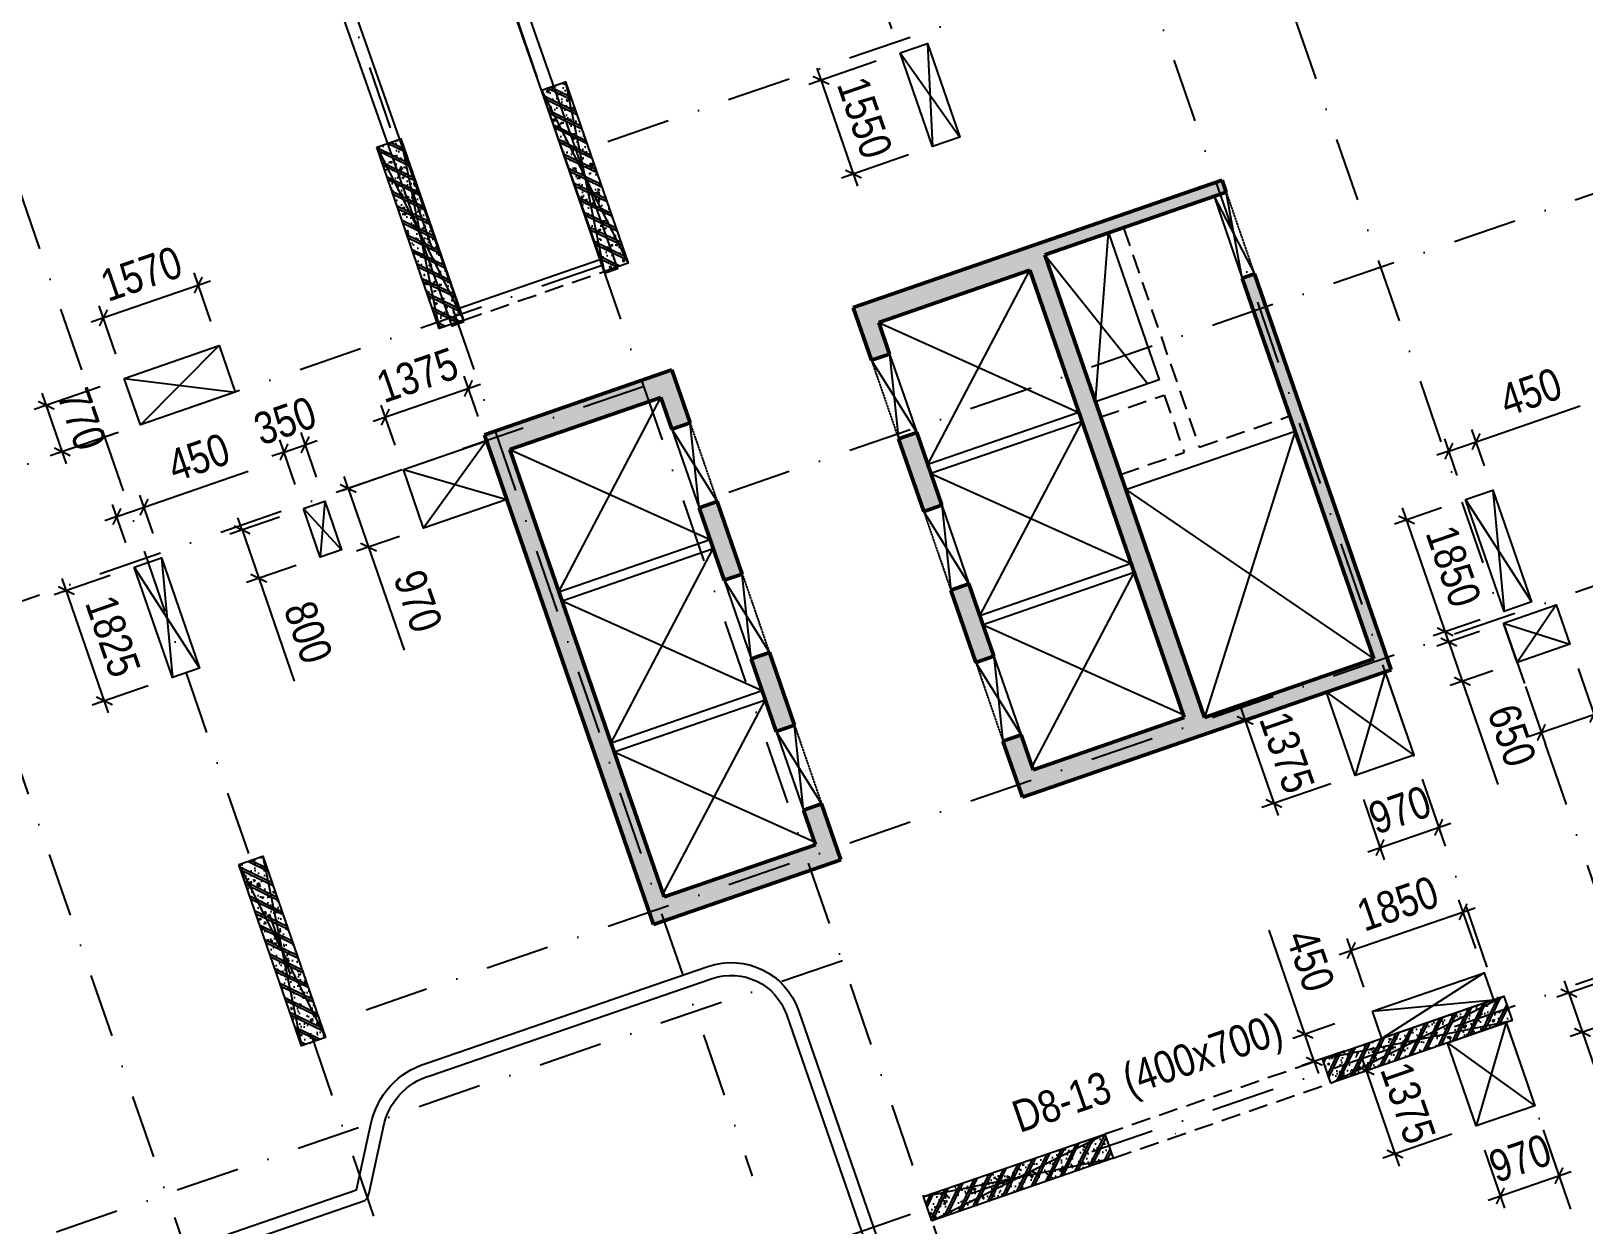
# Model space of a CAD drawing. Header units: millimetres. Extents: x -159515 to 1327256, y -225156 to 138737.
# Drawn here: x 66138 to 90417, y -8927 to 9739 of the extents above; entities that cross this region are included whole.
import ezdxf
from ezdxf.enums import TextEntityAlignment as Align

# ---------------------------------------------------------------- set-up
doc = ezdxf.new("R2010")
doc.units = ezdxf.units.MM
doc.header["$MEASUREMENT"] = 0
doc.linetypes.add('DASHDOT', pattern=[1, 0.5, -0.25, 0, -0.25])
doc.linetypes.add('DASHED', pattern=[4.5, 3, -1.5])
for name, color, linetype in [('ccu11-Khuat', 9, 'DASHED'), ('ccu11-Manh', 8, 'Continuous'), ('ccu11-Thay', 7, 'Continuous'), ('ccu12-Manh', 8, 'Continuous'), ('ccu12-Text', 31, 'Continuous'), ('KC2-DIM', 251, 'Continuous'), ('KT-Luoi truc South Tower', 8, 'DASHDOT'), ('Xref_ST_MBDV Cot vach 30.7.2022|Xref_ST_MBDV Cot vach 30.7.2022|Xref_ST_MBDV Cot vach 30.7.2022|Xref_ST_MBDV Cot vach 30.7.2022|KC-Betong', 6, 'Continuous')]:
    doc.layers.add(name, color=color, linetype=linetype)
for name, color, linetype, lineweight in [('ccu12-Tencaukien', 9, 'Continuous', 15), ('KT-Kich thuoc', 159, 'Continuous', 18), ('xref.asix of  podium$0$xref.asix of  podium$0$ST_MBDV Cot vach 220805$0$KT-Net cot vach', 6, 'Continuous', 50)]:
    doc.layers.add(name, color=color, linetype=linetype, lineweight=lineweight)
doc.styles.add('Arial Narrow', font='ARIALN.TTF')
doc.dimstyles.new('ccu12-200', dxfattribs={"dimscale": 200, "dimtxt": 2.5, "dimasz": 1, "dimexe": 1, "dimexo": 2, "dimgap": 1, "dimtad": 1, "dimdec": 0, "dimrnd": 5, "dimdsep": 46, "dimtxsty": 'Arial Narrow', "dimblk": 'ARCHTICK', "dimcen": -1, "dimdle": 1, "dimclrd": 256, "dimclre": 256, "dimclrt": 3, "dimadec": 0, "dimazin": 2, "dimtfac": 0.1, "dimtdec": 0, "dimtmove": 0, "dimatfit": 1, "dimldrblk": 'ARCHTICK', "dimfxl": 1, "dimtvp": 0.833333, "dimtolj": 1, "dimtzin": 12, "dimarcsym": 0})
pattern_1 = [(50, (-550, 3050), (286.904, -25.101), [30, -330]), (355, (-550, 3050), (-55.5, 300.877), [24, -264]), (100.451, (-526.1, 3047.9), (231.404, 275.776), [25.496, -280.457]), (46.184, (-550, 3130), (426.896, -66.208), [45, -495]), (96.636, (-514.43, 3124.5), (373.865, 389.647), [38.244, -420.685]), (351.184, (-550, 3130), (373.865, 389.65), [36, -396]), (21, (-510, 3110), (238.763, -161.048), [30, -330]), (326, (-510, 3110), (97.326, 290.06), [24, -264]), (71.451, (-490.1, 3096.58), (336.09, 129.012), [25.496, -280.457]), (37.5, (-550, 3050), (4.864, 133.1575), [0, -260.8, 0, -268, 0, -265]), (7.5, (-550, 3050), (105.228, 157.7647), [0, -152.8, 0, -254.8, 0, -101]), (327.5, (-639.2, 3050), (213.529, -9.022), [0, -100, 0, -312, 0, -414]), (317.5, (-679.2, 3050), (233.274, 40.042), [0, -130, 0, -207.2, 0, -294]), (45, (-550, 3050), (-120.208, 120.208), []), (45, (-550, 3099), (-120.208, 120.208), [])]

# ---------------------------------------------------------------- blocks, each defined once
blk = doc.blocks.new('Asix South Tower')
at = {"layer": 'KT-Luoi truc South Tower', "ltscale": 2000}
for p, q in [((-61527.4, 64693.7), (-45306.5, 17710.6)), ((-63417.9, 64041.1), (-47197, 17057.9)), ((-72397.8, 60940.8), (-54232.5, 8325.6)), ((-74690, 60149.4), (-64788, 31468.5)), ((-80172.4, 58256.6), (-62007.1, 5641.4)), ((-82960.9, 57293.9), (-64795.6, 4678.7)), ((-43415.2, 55801.6), (-67725.7, 47408.4)), ((-41522.4, 50319.2), (-65827.2, 41928)), ((-67132.6, 45709), (-110541.5, 30722.1)), ((-39629.6, 44836.7), (-71714.8, 33759.3)), ((-66479.9, 43818.5), (-109888.9, 28831.6)), ((-37736.8, 39354.3), (-105450.5, 15976.2)), ((-63379.6, 34838.6), (-106788.6, 19851.7))]:
    blk.add_line(p, q, dxfattribs=at)
blk = doc.blocks.new('_ArchTick')
at = {"color": 0, "const_width": 0.15}
blk.add_lwpolyline([(-0.5, -0.5), (0.5, 0.5)], dxfattribs=at)
blk = doc.blocks.new('*D72')
at = {"layer": 'Defpoints', "color": 0, "transparency": 16777216}
for p in [(68753, 5768), (69080, 4821), (67596, 4309)]:
    blk.add_point(p, dxfattribs=at)
at = {"layer": 'KC2-DIM', "lineweight": -2, "transparency": 16777216}
for p, q in [((67080, 5190), (68942, 5833)), ((68949, 5199), (68688, 5957)), ((67465, 4687), (67204, 5444))]:
    blk.add_line(p, q, dxfattribs=at)
at = {"layer": 'KC2-DIM', "lineweight": -2, "transparency": 16777216, "xscale": 200, "yscale": 200, "zscale": 200}
for p, rotation in [((68753, 5768), 19.04713882331331), ((67269, 5255), 199.0471388233133)]:
    blk.add_blockref('_ArchTick', p, dxfattribs=dict(at, rotation=rotation))
at = {"layer": 'KC2-DIM', "color": 3, "transparency": 16777216, "insert": (67863, 5942), "char_height": 500, "attachment_point": 5, "rotation": 19.0471, "style": 'Arial Narrow'}
blk.add_mtext('\\A1;1570', dxfattribs=at)
blk = doc.blocks.new('*D73')
at = {"layer": 'Defpoints', "color": 0, "transparency": 16777216}
for p in [(67596, 4309), (66376, 3888), (67847, 3581)]:
    blk.add_point(p, dxfattribs=at)
at = {"layer": 'KC2-DIM', "lineweight": -2, "transparency": 16777216}
for p, q in [((67218, 4178), (66187, 3822)), ((66692, 2971), (66311, 4077)), ((67469, 3450), (66438, 3095))]:
    blk.add_line(p, q, dxfattribs=at)
at = {"layer": 'KC2-DIM', "lineweight": -2, "transparency": 16777216, "xscale": 200, "yscale": 200, "zscale": 200}
for p, rotation in [((66376, 3888), 109.0471379201577), ((66627, 3160), 289.0471379201578)]:
    blk.add_blockref('_ArchTick', p, dxfattribs=dict(at, rotation=rotation))
at = {"layer": 'KC2-DIM', "color": 3, "transparency": 16777216, "insert": (66932, 3672), "char_height": 500, "attachment_point": 5, "rotation": 289.0471, "style": 'Arial Narrow'}
blk.add_mtext('\\A1;770', dxfattribs=at)
blk = doc.blocks.new('*D74')
at = {"layer": 'Defpoints', "color": 0, "transparency": 16777216}
for p in [(67752, 1358), (66690, 991), (68348, -367)]:
    blk.add_point(p, dxfattribs=at)
at = {"layer": 'KC2-DIM', "lineweight": -2, "transparency": 16777216}
for p, q in [((67374, 1228), (66501, 926)), ((67351, -923), (66625, 1180)), ((67970, -497), (67096, -799))]:
    blk.add_line(p, q, dxfattribs=at)
at = {"layer": 'KC2-DIM', "lineweight": -2, "transparency": 16777216, "xscale": 200, "yscale": 200, "zscale": 200}
for p, rotation in [((66690, 991), 109.0471379537081), ((67285, -734), 289.0471379537081)]:
    blk.add_blockref('_ArchTick', p, dxfattribs=dict(at, rotation=rotation))
at = {"layer": 'KC2-DIM', "color": 3, "transparency": 16777216, "insert": (67418, 277), "char_height": 500, "attachment_point": 5, "rotation": 289.0471, "style": 'Arial Narrow'}
blk.add_mtext('\\A1;1825', dxfattribs=at)
blk = doc.blocks.new('*D75')
at = {"layer": 'Defpoints', "color": 0, "transparency": 16777216}
for p in [(67905, 2295), (68178, 1505), (67752, 1358)]:
    blk.add_point(p, dxfattribs=at)
at = {"layer": 'KC2-DIM', "lineweight": -2, "transparency": 16777216}
for p, q in [((67905, 2295), (69532, 2857)), ((68047, 1883), (67840, 2484)), ((67622, 1736), (67414, 2337)), ((67480, 2148), (67905, 2295)), ((67480, 2148), (67290, 2083))]:
    blk.add_line(p, q, dxfattribs=at)
at = {"layer": 'KC2-DIM', "lineweight": -2, "transparency": 16777216, "xscale": 200, "yscale": 200, "zscale": 200}
for p, rotation in [((67905, 2295), 199.0471379536534), ((67480, 2148), 19.04713795365346)]:
    blk.add_blockref('_ArchTick', p, dxfattribs=dict(at, rotation=rotation))
at = {"layer": 'KC2-DIM', "color": 3, "transparency": 16777216, "insert": (68759, 3072), "char_height": 500, "attachment_point": 5, "rotation": 19.0471, "style": 'Arial Narrow'}
blk.add_mtext('\\A1;450', dxfattribs=at)
blk = doc.blocks.new('*D76')
at = {"layer": 'Defpoints', "color": 0, "transparency": 16777216}
for p in [(70399, 2272), (70660, 1516), (69698, 1184)]:
    blk.add_point(p, dxfattribs=at)
at = {"layer": 'KC2-DIM', "lineweight": -2, "transparency": 16777216}
for p, q in [((70021, 2141), (69248, 1875)), ((69437, 1940), (69372, 2129)), ((69437, 1940), (69698, 1184)), ((70282, 1385), (69509, 1118)), ((69698, 1184), (70254, -428))]:
    blk.add_line(p, q, dxfattribs=at)
at = {"layer": 'KC2-DIM', "lineweight": -2, "transparency": 16777216, "xscale": 200, "yscale": 200, "zscale": 200}
for p, rotation in [((69437, 1940), 289.0471379535946), ((69698, 1184), 109.0471379535946)]:
    blk.add_blockref('_ArchTick', p, dxfattribs=dict(at, rotation=rotation))
at = {"layer": 'KC2-DIM', "color": 3, "transparency": 16777216, "insert": (70472, 338), "char_height": 500, "attachment_point": 5, "rotation": 289.0471, "style": 'Arial Narrow'}
blk.add_mtext('\\A1;800', dxfattribs=at)
blk = doc.blocks.new('*D77')
at = {"layer": 'Defpoints', "color": 0, "transparency": 16777216}
for p in [(70424, 3271), (70399, 2272), (70730, 2386)]:
    blk.add_point(p, dxfattribs=at)
at = {"layer": 'KC2-DIM', "lineweight": -2, "transparency": 16777216}
for p, q in [((70599, 2764), (70359, 3460)), ((70094, 3157), (69905, 3091)), ((70268, 2650), (70028, 3346)), ((70094, 3157), (70424, 3271)), ((70424, 3271), (70613, 3336))]:
    blk.add_line(p, q, dxfattribs=at)
at = {"layer": 'KC2-DIM', "lineweight": -2, "transparency": 16777216, "xscale": 200, "yscale": 200, "zscale": 200}
for p, rotation in [((70424, 3271), 199.0471379536453), ((70094, 3157), 19.04713795364531)]:
    blk.add_blockref('_ArchTick', p, dxfattribs=dict(at, rotation=rotation))
at = {"layer": 'KC2-DIM', "color": 3, "transparency": 16777216, "insert": (70110, 3644), "char_height": 500, "attachment_point": 5, "rotation": 19.0471, "style": 'Arial Narrow'}
blk.add_mtext('\\A1;350', dxfattribs=at)
blk = doc.blocks.new('*D78')
at = {"layer": 'Defpoints', "color": 0, "transparency": 16777216}
for p in [(72976, 4152), (73259, 3333), (71959, 2885)]:
    blk.add_point(p, dxfattribs=at)
at = {"layer": 'KC2-DIM', "lineweight": -2, "transparency": 16777216}
for p, q in [((71488, 3638), (73165, 4217)), ((73128, 3711), (72911, 4341)), ((71829, 3263), (71612, 3892))]:
    blk.add_line(p, q, dxfattribs=at)
at = {"layer": 'KC2-DIM', "lineweight": -2, "transparency": 16777216, "xscale": 200, "yscale": 200, "zscale": 200}
for p, rotation in [((72976, 4152), 19.04711306882188), ((71677, 3703), 199.0471130688219)]:
    blk.add_blockref('_ArchTick', p, dxfattribs=dict(at, rotation=rotation))
at = {"layer": 'KC2-DIM', "color": 3, "transparency": 16777216, "insert": (72178, 4358), "char_height": 500, "attachment_point": 5, "rotation": 19.0471, "style": 'Arial Narrow'}
blk.add_mtext('\\A1;1375', dxfattribs=at)
blk = doc.blocks.new('*D79')
at = {"layer": 'Defpoints', "color": 0, "transparency": 16777216}
for p in [(71959, 2885), (72276, 1968), (71414, 1670)]:
    blk.add_point(p, dxfattribs=at)
at = {"layer": 'KC2-DIM', "lineweight": -2, "transparency": 16777216}
for p, q in [((71581, 2754), (70908, 2522)), ((71097, 2587), (71032, 2776)), ((71097, 2587), (71414, 1670)), ((71898, 1837), (71225, 1605)), ((71414, 1670), (71970, 59))]:
    blk.add_line(p, q, dxfattribs=at)
at = {"layer": 'KC2-DIM', "lineweight": -2, "transparency": 16777216, "xscale": 200, "yscale": 200, "zscale": 200}
for p, rotation in [((71097, 2587), 289.0471379536544), ((71414, 1670), 109.0471379536544)]:
    blk.add_blockref('_ArchTick', p, dxfattribs=dict(at, rotation=rotation))
at = {"layer": 'KC2-DIM', "color": 3, "transparency": 16777216, "insert": (72188, 824), "char_height": 500, "attachment_point": 5, "rotation": 289.0471, "style": 'Arial Narrow'}
blk.add_mtext('\\A1;970', dxfattribs=at)
blk = doc.blocks.new('*D80')
at = {"layer": 'Defpoints', "color": 0, "transparency": 16777216}
for p in [(79918, 10221), (80152, 9543), (79727, 9396)]:
    blk.add_point(p, dxfattribs=at)
at = {"layer": 'KC2-DIM', "lineweight": -2, "transparency": 16777216}
for p, q in [((79918, 10221), (81545, 10783)), ((79596, 9774), (79428, 10264)), ((79493, 10075), (79918, 10221)), ((80022, 9921), (79853, 10410)), ((79493, 10075), (79304, 10009))]:
    blk.add_line(p, q, dxfattribs=at)
at = {"layer": 'KC2-DIM', "lineweight": -2, "transparency": 16777216, "xscale": 200, "yscale": 200, "zscale": 200}
for p, rotation in [((79493, 10075), 19.04713795400918), ((79918, 10221), 199.0471379540092)]:
    blk.add_blockref('_ArchTick', p, dxfattribs=dict(at, rotation=rotation))
at = {"layer": 'KC2-DIM', "color": 3, "transparency": 16777216, "insert": (80772, 10998), "char_height": 500, "attachment_point": 5, "rotation": 19.0471, "style": 'Arial Narrow'}
blk.add_mtext('\\A1;450', dxfattribs=at)
blk = doc.blocks.new('*D81')
at = {"layer": 'Defpoints', "color": 0, "transparency": 16777216}
for p in [(79727, 9396), (80233, 7931), (78996, 7504)]:
    blk.add_point(p, dxfattribs=at)
at = {"layer": 'KC2-DIM', "lineweight": -2, "transparency": 16777216}
for p, q in [((79349, 9266), (78301, 8904)), ((78425, 9158), (79061, 7315)), ((79855, 7801), (78807, 7439))]:
    blk.add_line(p, q, dxfattribs=at)
at = {"layer": 'KC2-DIM', "lineweight": -2, "transparency": 16777216, "xscale": 200, "yscale": 200, "zscale": 200}
for p, rotation in [((78490, 8969), 109.0471379540089), ((78996, 7504), 289.0471379540089)]:
    blk.add_blockref('_ArchTick', p, dxfattribs=dict(at, rotation=rotation))
at = {"layer": 'KC2-DIM', "color": 3, "transparency": 16777216, "insert": (79173, 8385), "char_height": 500, "attachment_point": 5, "rotation": 289.0471, "style": 'Arial Narrow'}
blk.add_mtext('\\A1;1550', dxfattribs=at)
blk = doc.blocks.new('*D82')
at = {"layer": 'Defpoints', "color": 0, "transparency": 16777216}
for p in [(88567, 2414), (87645, 2096), (89171, 665)]:
    blk.add_point(p, dxfattribs=at)
at = {"layer": 'KC2-DIM', "lineweight": -2, "transparency": 16777216}
for p, q in [((88189, 2284), (87456, 2030)), ((88314, 158), (87580, 2285)), ((88793, 535), (88060, 282))]:
    blk.add_line(p, q, dxfattribs=at)
at = {"layer": 'KC2-DIM', "lineweight": -2, "transparency": 16777216, "xscale": 200, "yscale": 200, "zscale": 200}
for p, rotation in [((87645, 2096), 109.0471379299585), ((88249, 347), 289.0471379299585)]:
    blk.add_blockref('_ArchTick', p, dxfattribs=dict(at, rotation=rotation))
at = {"layer": 'KC2-DIM', "color": 3, "transparency": 16777216, "insert": (88377, 1370), "char_height": 500, "attachment_point": 5, "rotation": 289.0471, "style": 'Arial Narrow'}
blk.add_mtext('\\A1;1850', dxfattribs=at)
blk = doc.blocks.new('*D83')
at = {"layer": 'Defpoints', "color": 0, "transparency": 16777216}
for p in [(89160, 482), (89373, -133), (88516, -428)]:
    blk.add_point(p, dxfattribs=at)
at = {"layer": 'KC2-DIM', "lineweight": -2, "transparency": 16777216}
for p, q in [((88782, 351), (88115, 121)), ((88304, 186), (88239, 375)), ((88304, 186), (88516, -428)), ((88994, -263), (88327, -493)), ((88516, -428), (89073, -2042))]:
    blk.add_line(p, q, dxfattribs=at)
at = {"layer": 'KC2-DIM', "lineweight": -2, "transparency": 16777216, "xscale": 200, "yscale": 200, "zscale": 200}
for p, rotation in [((88304, 186), 289.0471379537656), ((88516, -428), 109.0471379537655)]:
    blk.add_blockref('_ArchTick', p, dxfattribs=dict(at, rotation=rotation))
at = {"layer": 'KC2-DIM', "color": 3, "transparency": 16777216, "insert": (89291, -1275), "char_height": 500, "attachment_point": 5, "rotation": 289.0471, "style": 'Arial Narrow'}
blk.add_mtext('\\A1;650', dxfattribs=at)
blk = doc.blocks.new('*D84')
at = {"layer": 'Defpoints', "color": 0, "transparency": 16777216}
for p in [(88731, 3319), (88993, 2561), (88567, 2414)]:
    blk.add_point(p, dxfattribs=at)
at = {"layer": 'KC2-DIM', "lineweight": -2, "transparency": 16777216}
for p, q in [((88731, 3319), (90358, 3880)), ((88862, 2939), (88666, 3508)), ((88306, 3172), (88117, 3107)), ((88437, 2792), (88240, 3361)), ((88306, 3172), (88731, 3319))]:
    blk.add_line(p, q, dxfattribs=at)
at = {"layer": 'KC2-DIM', "lineweight": -2, "transparency": 16777216, "xscale": 200, "yscale": 200, "zscale": 200}
for p, rotation in [((88731, 3319), 199.0471379299622), ((88306, 3172), 19.04713792996225)]:
    blk.add_blockref('_ArchTick', p, dxfattribs=dict(at, rotation=rotation))
at = {"layer": 'KC2-DIM', "color": 3, "transparency": 16777216, "insert": (89585, 4095), "char_height": 500, "attachment_point": 5, "rotation": 19.0471, "style": 'Arial Narrow'}
blk.add_mtext('\\A1;450', dxfattribs=at)
blk = doc.blocks.new('*D85')
at = {"layer": 'Defpoints', "color": 0, "transparency": 16777216}
for p in [(90195, 151), (89373, -133), (90573, -944)]:
    blk.add_point(p, dxfattribs=at)
at = {"layer": 'KC2-DIM', "lineweight": -2, "transparency": 16777216}
for p, q in [((90325, -227), (90638, -1133)), ((90573, -944), (92184, -388)), ((89503, -511), (89816, -1417)), ((89751, -1228), (90573, -944)), ((89751, -1228), (89562, -1293))]:
    blk.add_line(p, q, dxfattribs=at)
at = {"layer": 'KC2-DIM', "lineweight": -2, "transparency": 16777216, "xscale": 200, "yscale": 200, "zscale": 200}
for p, rotation in [((90573, -944), 199.04713748354), ((89751, -1228), 19.04713748353999)]:
    blk.add_blockref('_ArchTick', p, dxfattribs=dict(at, rotation=rotation))
at = {"layer": 'KC2-DIM', "color": 3, "transparency": 16777216, "insert": (91419, -170), "char_height": 500, "attachment_point": 5, "rotation": 19.0471, "style": 'Arial Narrow'}
blk.add_mtext('\\A1;870', dxfattribs=at)
blk = doc.blocks.new('*D86')
at = {"layer": 'Defpoints', "color": 0, "transparency": 16777216}
for p in [(87757, -1582), (86840, -1899), (88147, -2711)]:
    blk.add_point(p, dxfattribs=at)
at = {"layer": 'KC2-DIM', "lineweight": -2, "transparency": 16777216}
for p, q in [((87888, -1960), (88212, -2900)), ((86971, -2277), (87295, -3217)), ((87041, -3093), (88336, -2646))]:
    blk.add_line(p, q, dxfattribs=at)
at = {"layer": 'KC2-DIM', "lineweight": -2, "transparency": 16777216, "xscale": 200, "yscale": 200, "zscale": 200}
for p, rotation in [((88147, -2711), 19.0471397056502), ((87230, -3028), 199.0471397056502)]:
    blk.add_blockref('_ArchTick', p, dxfattribs=dict(at, rotation=rotation))
at = {"layer": 'KC2-DIM', "color": 3, "transparency": 16777216, "insert": (87540, -2439), "char_height": 500, "attachment_point": 5, "rotation": 19.0471, "style": 'Arial Narrow'}
blk.add_mtext('\\A1;970', dxfattribs=at)
blk = doc.blocks.new('*D87')
at = {"layer": 'Defpoints', "color": 0, "transparency": 16777216}
for p in [(86391, -599), (86840, -1899), (85569, -2337)]:
    blk.add_point(p, dxfattribs=at)
at = {"layer": 'KC2-DIM', "lineweight": -2, "transparency": 16777216}
for p, q in [((86013, -729), (84932, -1103)), ((85055, -849), (85635, -2526)), ((86462, -2029), (85380, -2403))]:
    blk.add_line(p, q, dxfattribs=at)
at = {"layer": 'KC2-DIM', "lineweight": -2, "transparency": 16777216, "xscale": 200, "yscale": 200, "zscale": 200}
for p, rotation in [((85121, -1038), 109.0471397056493), ((85569, -2337), 289.0471397056494)]:
    blk.add_blockref('_ArchTick', p, dxfattribs=dict(at, rotation=rotation))
at = {"layer": 'KC2-DIM', "color": 3, "transparency": 16777216, "insert": (85775, -1539), "char_height": 500, "attachment_point": 5, "rotation": 289.0471, "style": 'Arial Narrow'}
blk.add_mtext('\\A1;1375', dxfattribs=at)
blk = doc.blocks.new('*D88')
at = {"layer": 'Defpoints', "color": 0, "transparency": 16777216}
for p in [(88529, -4032), (88858, -4984), (87109, -5588)]:
    blk.add_point(p, dxfattribs=at)
at = {"layer": 'KC2-DIM', "lineweight": -2, "transparency": 16777216}
for p, q in [((88727, -4606), (88464, -3843)), ((86591, -4701), (88718, -3967)), ((86978, -5210), (86715, -4447))]:
    blk.add_line(p, q, dxfattribs=at)
at = {"layer": 'KC2-DIM', "lineweight": -2, "transparency": 16777216, "xscale": 200, "yscale": 200, "zscale": 200}
for p, rotation in [((88529, -4032), 19.04713971614257), ((86780, -4636), 199.0471397161426)]:
    blk.add_blockref('_ArchTick', p, dxfattribs=dict(at, rotation=rotation))
at = {"layer": 'KC2-DIM', "color": 3, "transparency": 16777216, "insert": (87506, -3904), "char_height": 500, "attachment_point": 5, "rotation": 19.0471, "style": 'Arial Narrow'}
blk.add_mtext('\\A1;1850', dxfattribs=at)
blk = doc.blocks.new('*D89')
at = {"layer": 'Defpoints', "color": 0, "transparency": 16777216}
for p in [(86903, -5653), (86056, -5945), (87050, -6078)]:
    blk.add_point(p, dxfattribs=at)
at = {"layer": 'KC2-DIM', "lineweight": -2, "transparency": 16777216}
for p, q in [((86056, -5945), (85495, -4318)), ((86525, -5783), (85867, -6010)), ((86202, -6370), (86056, -5945)), ((86672, -6209), (86013, -6436)), ((86202, -6370), (86268, -6560))]:
    blk.add_line(p, q, dxfattribs=at)
at = {"layer": 'KC2-DIM', "lineweight": -2, "transparency": 16777216, "xscale": 200, "yscale": 200, "zscale": 200}
for p, rotation in [((86056, -5945), 289.0228909016397), ((86202, -6370), 109.0228909016397)]:
    blk.add_blockref('_ArchTick', p, dxfattribs=dict(at, rotation=rotation))
at = {"layer": 'KC2-DIM', "color": 3, "transparency": 16777216, "insert": (86140, -4794), "char_height": 500, "attachment_point": 5, "rotation": 289.0229, "style": 'Arial Narrow'}
blk.add_mtext('\\A1;450', dxfattribs=at)
blk = doc.blocks.new('*D98')
at = {"layer": 'Defpoints', "color": 0, "transparency": 16777216}
for p in [(88283, -6079), (88732, -7378), (87462, -7817)]:
    blk.add_point(p, dxfattribs=at)
at = {"layer": 'KC2-DIM', "lineweight": -2, "transparency": 16777216}
for p, q in [((87905, -6209), (86824, -6583)), ((86948, -6328), (87527, -8006)), ((88354, -7509), (87273, -7882))]:
    blk.add_line(p, q, dxfattribs=at)
at = {"layer": 'KC2-DIM', "lineweight": -2, "transparency": 16777216, "xscale": 200, "yscale": 200, "zscale": 200}
for p, rotation in [((87013, -6517), 109.0471386453418), ((87462, -7817), 289.0471386453418)]:
    blk.add_blockref('_ArchTick', p, dxfattribs=dict(at, rotation=rotation))
at = {"layer": 'KC2-DIM', "color": 3, "transparency": 16777216, "insert": (87668, -7019), "char_height": 500, "attachment_point": 5, "rotation": 289.0471, "style": 'Arial Narrow'}
blk.add_mtext('\\A1;1375', dxfattribs=at)
blk = doc.blocks.new('*D99')
at = {"layer": 'Defpoints', "color": 0, "transparency": 16777216}
for p in [(89649, -7062), (88732, -7378), (90027, -8157)]:
    blk.add_point(p, dxfattribs=at)
at = {"layer": 'KC2-DIM', "lineweight": -2, "transparency": 16777216}
for p, q in [((89780, -7440), (90092, -8346)), ((88863, -7757), (89175, -8663)), ((88921, -8539), (90216, -8092))]:
    blk.add_line(p, q, dxfattribs=at)
at = {"layer": 'KC2-DIM', "lineweight": -2, "transparency": 16777216, "xscale": 200, "yscale": 200, "zscale": 200}
for p, rotation in [((90027, -8157), 19.04713795377014), ((89110, -8474), 199.0471379537701)]:
    blk.add_blockref('_ArchTick', p, dxfattribs=dict(at, rotation=rotation))
at = {"layer": 'KC2-DIM', "color": 3, "transparency": 16777216, "insert": (89420, -7885), "char_height": 500, "attachment_point": 5, "rotation": 19.0471, "style": 'Arial Narrow'}
blk.add_mtext('\\A1;970', dxfattribs=at)
blk = doc.blocks.new('*D312')
at = {"layer": 'Defpoints', "color": 0, "transparency": 16777216}
for p in [(91053, -5001), (91265, -5615), (90393, -5916)]:
    blk.add_point(p, dxfattribs=at)
at = {"layer": 'KC2-DIM', "lineweight": -2, "transparency": 16777216}
for p, q in [((90675, -5131), (89992, -5367)), ((90181, -5302), (90115, -5113)), ((90181, -5302), (90393, -5916)), ((90887, -5746), (90204, -5982)), ((90393, -5916), (90950, -7530))]:
    blk.add_line(p, q, dxfattribs=at)
at = {"layer": 'KC2-DIM', "lineweight": -2, "transparency": 16777216, "xscale": 200, "yscale": 200, "zscale": 200}
for p, rotation in [((90181, -5302), 289.0471379537671), ((90393, -5916), 109.0471379537671)]:
    blk.add_blockref('_ArchTick', p, dxfattribs=dict(at, rotation=rotation))
at = {"layer": 'KC2-DIM', "color": 3, "transparency": 16777216, "insert": (91167, -6763), "char_height": 500, "attachment_point": 5, "rotation": 289.0471, "style": 'Arial Narrow'}
blk.add_mtext('\\A1;650', dxfattribs=at)
blk = doc.blocks.new('*U951')
h = blk.add_hatch()
h.set_pattern_fill('VATLIEU04', color=250, scale=40, style=0, pattern_type=2)
h.set_pattern_definition(pattern_1)
h.paths.add_polyline_path([(-475, -475), (-75, -475), (-75, 2525), (-475, 2525)])
at = {"color": 6, "ltscale": 0.25}
blk.add_lwpolyline([(-475, -475), (-75, -475), (-75, 2525), (-475, 2525)], close=True, dxfattribs=at)
at = {"layer": 'Defpoints', "linetype": 'ByBlock', "ltscale": 30}
for p, q in [((-75, -475), (-475, 2525)), ((-475, -475), (-75, 2525))]:
    blk.add_line(p, q, dxfattribs=at)
blk = doc.blocks.new('*U952')
h = blk.add_hatch()
h.set_pattern_fill('VATLIEU04', color=250, scale=40, style=0, pattern_type=2)
h.set_pattern_definition(pattern_1)
h.paths.add_polyline_path([(-475, -475), (-75, -475), (-75, 2525), (-475, 2525)])
at = {"color": 6, "ltscale": 0.25}
blk.add_lwpolyline([(-475, -475), (-75, -475), (-75, 2525), (-475, 2525)], close=True, dxfattribs=at)
at = {"layer": 'Defpoints', "linetype": 'ByBlock', "ltscale": 30}
for p, q in [((-75, -475), (-475, 2525)), ((-475, -475), (-75, 2525))]:
    blk.add_line(p, q, dxfattribs=at)
blk = doc.blocks.new('MBC-T8')
at = {"layer": 'Xref_ST_MBDV Cot vach 30.7.2022|Xref_ST_MBDV Cot vach 30.7.2022|Xref_ST_MBDV Cot vach 30.7.2022|Xref_ST_MBDV Cot vach 30.7.2022|KC-Betong', "linetype": 'ByBlock'}
for name, p, xscale, rotation in [('*U952', (-42507, 30684, 0), -1, 199.0471379540016), ('*U952', (-45083, 29795, 0), -1, 199.0471379540016), ('*U952', (-47240, 18577, 0), -1, 199.0471379540016), ('*U951', (-30476, 16060, 0), -0.9999999999999998, 289.0471379532163), ('*U951', (-36715, 13906, 0), -0.9999999999999998, 289.0471379532163)]:
    blk.add_blockref(name, p, dxfattribs=dict(at, xscale=xscale, rotation=rotation))
blk = doc.blocks.new('MBCV-T8')
at = {"layer": 'KC2-DIM'}
h = blk.add_hatch(dxfattribs=at)
h.set_pattern_fill('BT-01', color=256, scale=50, pattern_type=2)
h.set_pattern_definition([(50, (-1429347.16, -81778.67), (358.63009, -31.37607), [37.5, -412.5]), (355, (-1429347.16, -81778.67), (-69.37567, 376.09607), [30, -330]), (100.4514, (-1429317.27, -81781.3), (289.25469, 344.71977), [31.870095, -350.57106]), (46.1842, (-1429347.16, -81678.67), (533.62052, -82.75951), [56.25, -618.75]), (96.6356, (-1429302.7, -81685.57), (467.33135, 487.05894), [47.80514, -525.8565]), (351.1842, (-1429347.16, -81678.7), (467.33097, 487.0593), [45, -495]), (21, (-1429297.16, -81703.67), (298.453526, -201.309445), [37.5, -412.5]), (326, (-1429297.16, -81703.67), (121.65767, 362.57502), [30, -330]), (71.4514, (-1429272.3, -81720.45), (420.111314, 161.26525), [31.870095, -350.57106]), (37.5, (-1429347.16, -81778.67), (6.079928, 166.446927), [0, -326, 0, -335, 0, -331.25]), (7.5, (-1429347.16, -81778.67), (131.534769, 197.205856), [0, -191, 0, -318.5, 0, -126.25]), (327.5, (-1429458.66, -81778.67), (266.911218, -11.277436), [0, -125, 0, -390, 0, -517.5]), (317.5, (-1429508.66, -81778.67), (291.593085, 50.05249), [0, -162.5, 0, -259, 0, -367.5]), (45, (-1429347.16, -81778.67), (-150.26019, 150.26019), []), (45, (-1429347.16, -81717.42), (-150.26019, 150.26019), [])])
h.paths.add_polyline_path([(-4339, 12569), (-1503, 13548), (-1569, 13737), (-7335, 11747), (-7050, 10922), (-6766, 11020), (-6937, 11514), (-4574, 12330), (-2319, 5798), (-2159, 5335), (-4522, 4519), (-4710, 5065), (-4994, 4967), (-4691, 4090), (-2045, 5004), (1075, 6081), (-1063, 12272), (-1252, 12207), (804, 6252), (-1843, 5338)])
h.paths.add_polyline_path([(-10171, 10770), (-13102, 9758), (-10458, 2102), (-7528, 3114), (-7830, 3988), (-8113, 3890), (-7926, 3347), (-10289, 2531), (-12704, 9526), (-10341, 10341), (-10169, 9845), (-9886, 9943)])
h.paths.add_polyline_path([(-9461, 8714), (-9745, 8616), (-9353, 7482), (-9070, 7580)], flags=17)
h.paths.add_polyline_path([(-8646, 6351), (-8929, 6253), (-8538, 5119), (-8254, 5217)], flags=17)
h.paths.add_polyline_path([(-5526, 7428), (-5810, 7330), (-5418, 6196), (-5135, 6294)], flags=17)
h.paths.add_polyline_path([(-6342, 9791), (-6626, 9693), (-6234, 8559), (-5951, 8657)], flags=17)
at = {"layer": 'ccu11-Khuat', "color": 6, "ltscale": 0.2, "elevation": 0}
for points in [[(-1503, 13548), (-1063, 12272)], [(-7050, 10922), (-6626, 9693)], [(-9886, 9943), (-9461, 8714)], [(-6234, 8559), (-5810, 7330)], [(-9070, 7580), (-8646, 6351)], [(-5418, 6196), (-4994, 4967)], [(-8254, 5217), (-7830, 3988)]]:
    blk.add_lwpolyline(points, dxfattribs=at)
at = {"layer": 'ccu11-Manh', "elevation": 0}
for points in [[(-6170, 9292), (-4574, 12330)], [(-6937, 11514), (-3807, 10108)], [(-11937, 7304), (-10341, 10341)], [(-5354, 6929), (-3758, 9966)], [(-12704, 9526), (-9574, 8120)], [(-6121, 9151), (-2991, 7745)], [(-11121, 4941), (-9525, 7978)], [(-4538, 4566), (-2942, 7603)], [(-11888, 7162), (-8758, 5757)], [(-5305, 6787), (-2175, 5382)], [(-10305, 2578), (-8709, 5615)], [(-11072, 4799), (-7942, 3394)]]:
    blk.add_lwpolyline(points, dxfattribs=at)
at = {"layer": 'ccu11-Thay', "color": 6, "ltscale": 0.5, "elevation": 0}
for points in [[(-1692, 13483), (-1252, 12207)], [(-6766, 11020), (-6342, 9791)], [(-10169, 9845), (-9745, 8616)], [(-5951, 8657), (-5526, 7428)], [(-9353, 7482), (-8929, 6253)], [(-5135, 6294), (-4710, 5065)], [(-8538, 5119), (-8113, 3890)]]:
    blk.add_lwpolyline(points, dxfattribs=at)
at = {"layer": 'ccu12-Manh', "ltscale": 0.5}
for p, q in [((-1692, 13483, 0), (-1063, 12272, 0)), ((-1252, 12207, 0), (-1503, 13548, 0))]:
    blk.add_line(p, q, dxfattribs=at)
at = {"layer": 'KC2-DIM', "ltscale": 0.5, "elevation": 0}
for points in [[(-6766, 11020), (-6626, 9693)], [(-6342, 9791), (-7050, 10922)], [(-10169, 9845), (-9461, 8714)], [(-9745, 8616), (-9886, 9943)], [(-5526, 7428), (-6234, 8559)], [(-5951, 8657), (-5810, 7330)], [(-8929, 6253), (-9070, 7580)], [(-9353, 7482), (-8646, 6351)], [(-4710, 5065), (-5418, 6196)], [(-5135, 6294), (-4994, 4967)], [(-8538, 5119), (-7830, 3988)], [(-8113, 3890), (-8254, 5217)]]:
    blk.add_lwpolyline(points, dxfattribs=at)
at = {"layer": 'xref.asix of  podium$0$xref.asix of  podium$0$ST_MBDV Cot vach 220805$0$KT-Net cot vach', "extrusion": (-3.35283e-09, 1.99852e-08, 1)}
for p, q in [((-1569, 13737, 0), (-7335, 11747, 0)), ((-1503, 13548, 0), (-4339, 12569, 0)), ((-4339, 12569, 0), (-1843, 5338, 0)), ((-4574, 12330, 0), (-6937, 11514, 0)), ((-2319, 5798, 0), (-4574, 12330, 0)), ((804, 6252, 0), (-1252, 12207, 0)), ((1075, 6081, 0), (-1063, 12272, 0)), ((-10171, 10770, 0), (-13102, 9758, 0)), ((-9886, 9943, 0), (-10171, 10770, 0)), ((-10341, 10341, 0), (-12704, 9526, 0)), ((-10169, 9845, 0), (-10341, 10341, 0)), ((-13102, 9758, 0), (-10458, 2102, 0)), ((-12704, 9526, 0), (-10289, 2531, 0)), ((-2045, 5004, 0), (1075, 6081, 0)), ((-1843, 5338, 0), (804, 6252, 0)), ((-2159, 5335, 0), (-2319, 5798, 0)), ((-4522, 4519, 0), (-2159, 5335, 0)), ((-4994, 4967, 0), (-4691, 4090, 0)), ((-4710, 5065, 0), (-4522, 4519, 0)), ((-4691, 4090, 0), (-2045, 5004, 0)), ((-7926, 3347, 0), (-8113, 3890, 0)), ((-7528, 3114, 0), (-7830, 3988, 0)), ((-10289, 2531, 0), (-7926, 3347, 0)), ((-10458, 2102, 0), (-7528, 3114, 0))]:
    blk.add_line(p, q, dxfattribs=at)
at = {"layer": 'xref.asix of  podium$0$xref.asix of  podium$0$ST_MBDV Cot vach 220805$0$KT-Net cot vach', "color": 6, "extrusion": (-3.35283e-09, 1.99852e-08, 1)}
for p, q in [((-1503, 13548, 0), (-1569, 13737, 0)), ((-7335, 11747, 0), (-7050, 10922, 0)), ((-6937, 11514, 0), (-6766, 11020, 0)), ((-6342, 9791, 0), (-5951, 8657, 0)), ((-6626, 9693, 0), (-6234, 8559, 0)), ((-9353, 7482, 0), (-9745, 8616, 0)), ((-9070, 7580, 0), (-9461, 8714, 0)), ((-5810, 7330, 0), (-5418, 6196, 0)), ((-5526, 7428, 0), (-5135, 6294, 0)), ((-8254, 5217, 0), (-8646, 6351, 0)), ((-8538, 5119, 0), (-8929, 6253, 0))]:
    blk.add_line(p, q, dxfattribs=at)
at = {"layer": 'xref.asix of  podium$0$xref.asix of  podium$0$ST_MBDV Cot vach 220805$0$KT-Net cot vach', "color": 6}
for p, q in [((-1252, 12207, 0), (-1063, 12272, 0)), ((-6766, 11020, 0), (-7050, 10922, 0)), ((-9886, 9943, 0), (-10169, 9845, 0)), ((-6342, 9791, 0), (-6626, 9693, 0)), ((-9461, 8714, 0), (-9745, 8616, 0)), ((-5951, 8657, 0), (-6234, 8559, 0)), ((-9070, 7580, 0), (-9353, 7482, 0)), ((-5526, 7428, 0), (-5810, 7330, 0)), ((-8646, 6351, 0), (-8929, 6253, 0)), ((-5135, 6294, 0), (-5418, 6196, 0)), ((-8254, 5217, 0), (-8538, 5119, 0)), ((-7830, 3988, 0), (-8113, 3890, 0))]:
    blk.add_line(p, q, dxfattribs=at)
at = {"layer": 'xref.asix of  podium$0$xref.asix of  podium$0$ST_MBDV Cot vach 220805$0$KT-Net cot vach'}
blk.add_line((-4710, 5065, 0), (-4994, 4967, 0), dxfattribs=at)
blk.add_blockref('MBC-T8', (30901, -15834, 0))
blk = doc.blocks.new('MBKC-T10-T20')
blk.add_line((-26332, 27552), (-24134, 28311))
for points in [[(6163, 10679), (3027, 10679), (3037, 12353, 0.085159), (2747, 14117), (1012, 19132), (-3115, 31062, 0.260467), (-5906, 33537), (-20965, 37888, 0.435644), (-25526, 33634, 0.102481), (-25422, 32013), (-24116, 28285), (-24125, 28282)], [(6163, 10479), (2826, 10479), (2837, 12354, 0.085159), (2558, 14052), (823, 19066), (-3304, 30997, 0.260924), (-5955, 33343), (-21000, 37690, 0.435158), (-25326, 33620, 0.102973), (-25231, 32072), (-23861, 28162), (-24060, 28093)], [(-26322, 27524), (-26323, 27523), (-28912, 34887, 0.338337), (-32785, 36423), (-62221, 26268, 0.459457), (-64261, 21119), (-55492, 6792, 0.279689), (-50526, 5761), (-27809, 13599, 0.204279), (-27743, 13720), (-27519, 14750, -0.275412), (-26791, 15550), (-22379, 17068, -0.414195), (-21217, 16504), (-12888, -7587, 0.319754), (-8068, -11021), (37069, -11021, 0.36531), (42035, -6710, 0.102434), (42026, -5088), (39585, 6383, 0.132611), (38119, 9181, 0.066499), (36987, 10096, 0.137615), (34907, 10679), (9263, 10679)], [(-26257, 27335), (-26446, 27269), (-29094, 34801, 0.336124), (-32726, 36232), (-62156, 26079, 0.186797), (-64059, 24471, 0.186797)], [(-53538, 5887, 0.161195), (-50592, 5950), (-27937, 13766), (-27715, 14791, -0.274307), (-26853, 15740), (-22444, 17257, -0.414153), (-21028, 16569), (-12699, -7522, 0.319754), (-8068, -10821), (37068, -10821, 0.151467), (39827, -9921)], [(-53538, 5887, 0.161195), (-50592, 5950), (-27937, 13766), (-27715, 14791, -0.274307), (-26853, 15740), (-22444, 17257, -0.414153), (-21028, 16569), (-12699, -7522, 0.319754), (-8068, -10821), (37068, -10821, 0.151467), (39827, -9921, 0.151467)]]:
    blk.add_lwpolyline(points, format="xyb")
at = {"ltscale": 0.5, "elevation": 0}
for points in [[(-16184, 28725), (-15391, 26428), (-16384, 26085)], [(-16645, 25921), (-19008, 25105)], [(-16596, 25780), (-18959, 24964)], [(-15911, 24715), (-13264, 25629)], [(-24775, 23117), (-22411, 23933)], [(-24726, 22976), (-22363, 23791)], [(-15829, 23558), (-18192, 22742)], [(-15780, 23416), (-18143, 22601)], [(-23959, 20754), (-21596, 21570)], [(-23910, 20612), (-21547, 21428)]]:
    blk.add_lwpolyline(points, dxfattribs=at)
at = {"layer": 'ccu11-Khuat', "ltscale": 100}
for p, q in [((-15948, 28807), (-14763, 25375)), ((-26267, 27363), (-24069, 28122)), ((-16241, 14639, 0), (-12841, 15812, 0)), ((-16110, 14261, 0), (-12707, 15435, 0))]:
    blk.add_line(p, q, dxfattribs=at)
at = {"layer": 'ccu11-Khuat', "ltscale": 100, "elevation": 0}
for points in [[(-16302, 25849), (-15310, 26192), (-15000, 25294)], [(-14763, 25375), (-13346, 25865)], [(-15992, 24951), (-15000, 25294)]]:
    blk.add_lwpolyline(points, dxfattribs=at)
at = {"layer": 'ccu11-Manh'}
for p, q in [((-19014, 31687), (-18933, 30075)), ((-19439, 31540), (-18508, 30221)), ((-30086, 26964), (-31319, 25724)), ((-31570, 26452), (-29835, 26237)), ((-25907, 25477), (-26890, 24111)), ((-27207, 25028), (-25591, 24560)), ((-28436, 24530), (-28506, 23659)), ((-10599, 24557), (-9570, 22956)), ((-10174, 24704), (-9995, 22809)), ((-28767, 24415), (-28175, 23773)), ((-30989, 23648), (-30818, 21777)), ((-31414, 23502), (-30393, 21923)), ((-9183, 22909), (-9794, 22011)), ((-10006, 22625), (-8971, 22295)), ((-11858, 21861), (-12326, 20245)), ((-12775, 21545), (-11409, 20561)), ((-10309, 17159), (-11911, 16133)), ((-12057, 16556), (-10163, 16737)), ((-9966, 16381), (-10434, 14765)), ((-10883, 16065), (-9517, 15081))]:
    blk.add_line(p, q, dxfattribs=at)
at = {"layer": 'ccu11-Manh', "elevation": 0}
for points in [[(-16384, 26085), (-16184, 28725)], [(-17177, 28382), (-15565, 26368)]]:
    blk.add_lwpolyline(points, dxfattribs=at)
at = {"layer": 'ccu11-Thay'}
for points in [[(-19439, 31540), (-19014, 31687), (-18508, 30221), (-18933, 30075), (-19439, 31540)], [(-31570, 26452), (-30086, 26964), (-29835, 26237), (-31319, 25724), (-31570, 26452)], [(-27207, 25028), (-25907, 25477), (-25591, 24560), (-26890, 24111), (-27206, 25029)], [(-28767, 24415), (-28436, 24530), (-28175, 23773), (-28506, 23659), (-28767, 24415)], [(-10599, 24557), (-10174, 24704), (-9570, 22956), (-9995, 22809), (-10599, 24557)], [(-31414, 23502), (-30989, 23648), (-30393, 21923), (-30818, 21777), (-31414, 23502)], [(-10006, 22625), (-9183, 22909), (-8971, 22295), (-9794, 22011), (-10006, 22625)], [(-12775, 21545), (-11858, 21861), (-11409, 20561), (-12326, 20245), (-12775, 21545)], [(-12057, 16556), (-10309, 17159), (-10163, 16737), (-11911, 16133), (-12057, 16556)], [(-10883, 16065), (-9966, 16381), (-9517, 15081), (-10434, 14765), (-10883, 16065)]]:
    blk.add_lwpolyline(points, dxfattribs=at)
at = {"layer": 'ccu12-Manh', "ltscale": 0.5, "elevation": 0}
for points in [[(-13264, 25629), (-14680, 21151)], [(-15910, 24715), (-12034, 22065)]]:
    blk.add_lwpolyline(points, dxfattribs=at)
blk.add_blockref('MBCV-T8', (-12838, 15813, 0))
blk = doc.blocks.new('*U192')
at = {"layer": 'ccu12-Tencaukien', "color": 8, "ltscale": 10000}
blk.add_line((361, -155), (354, -155), dxfattribs=at)
at = {"layer": 'ccu12-Text', "color": 2, "style": 'Arial Narrow', "width": 0.8}
blk.add_attdef('SH', text='', height=300, dxfattribs=at).set_placement((276, 6), align=Align.BOTTOM_RIGHT)
at = {"layer": 'ccu12-Text', "color": 31, "style": 'Arial Narrow', "width": 0.8}
for tag, p in [('(', (508, -75)), ('KT', (633, -75)), (')', (963, -75))]:
    blk.add_attdef(tag, text='', height=250, dxfattribs=at).set_placement(p, align=Align.BOTTOM_LEFT)

msp = doc.modelspace()

# ---------------------------------------------------------------- block references
msp.add_blockref('MBKC-T10-T20', (99166.2, -22143.4))
at = {"layer": 'ccu12-Tencaukien', "extrusion": (7.34415e-07, -7.83226e-07, 1)}
ref = msp.add_blockref('*U192', (83388.8, -7206.6, 0.1), dxfattribs=dict(at, xscale=1.815893337873055, yscale=1.815893337873055, zscale=1.815893337873055, rotation=358.5718110349674))
ref.add_attrib('KT', '(400x700)', dxfattribs={"color": 31, "extrusion": (7.34415e-07, -7.83226e-07, 1), "height": 500, "rotation": 19.03488, "style": 'Arial Narrow'}).set_placement((83362.3, -7050.3, 0.1), align=Align.BOTTOM_LEFT)
ref.add_attrib('SH', 'D8-13', dxfattribs={"color": 2, "extrusion": (7.34415e-07, -7.83226e-07, 1), "height": 500, "rotation": 19.03488, "style": 'Arial Narrow'}).set_placement((83118.4, -7125, 0.1), align=Align.BOTTOM_RIGHT)
at = {"layer": 'KT-Kich thuoc'}
msp.add_blockref('Asix South Tower', (142202.4, -39634.4), dxfattribs=at)

# ---------------------------------------------------------------- dimensions: what is measured, and where the dimension line sits
at = {"layer": 'KC2-DIM'}
for p1, p2, distance, picture, middle in [((79727, 9396.3), (80152.4, 9543.2), 717.5, '*D80', (80772, 10997.8)), ((88567.3, 2414.1), (88992.7, 2560.9), 801.7, '*D84', (89584.8, 4095.2)), ((67752.3, 1358.2), (68177.7, 1505), 835.8, '*D75', (68758.7, 3071.5)), ((71959.4, 2884.7), (72276, 1967.8), -912, '*D79', (72187.7, 824.2)), ((70399, 2271.9), (70660.1, 1515.7), -1017.7, '*D76', (70471.9, 337.6)), ((89171.1, 665.4), (88567.3, 2414.1), 975.7, '*D82', (88377.3, 1369.9)), ((68347.9, -366.9), (67752.3, 1358.2), 1124.1, '*D74', (67417.9, 277.4)), ((89160.4, 481.8), (89372.5, -132.6), -905.7, '*D83', (89290.5, -1275.3)), ((89372.5, -132.6), (90194.9, 151.3), -1158.8, '*D85', (91419.1, -170.3)), ((87108.9, -5587.9), (88857.6, -4984.1), 1006.8, '*D88', (87506.1, -3903.9)), ((87049.9, -6078.2), (86903.3, -5652.8), 896.5, '*D89', (86140.5, -4794.1)), ((91053.2, -5000.6), (91265.3, -5615), -923.1, '*D312', (91166.9, -6763.5))]:
    dim = msp.add_aligned_dim(p1=p1, p2=p2, distance=distance, dimstyle='ccu12-200', override={"dimzin": 0}, dxfattribs=at)
    dim.commit()
    dim.dimension.update_dxf_attribs({"geometry": picture, "text_midpoint": middle})
for base, p1, p2, angle, picture, middle in [((78995.7, 7504.1), (79727, 9396.3), (80232.8, 7931.2), 289.04714, '*D81', (78742.8, 8236.7)), ((68753.1, 5767.5), (67595.9, 4308.7), (69079.9, 4821), 19.04714, '*D72', (68011.1, 5511.3)), ((72976.4, 4151.8), (71959.4, 2884.7), (73258.9, 3333.4), 19.04711, '*D78', (72326.6, 3927.5)), ((66376, 3887.5), (67847.2, 3581), (67596, 4308.7), 109.04714, '*D73', (66501.6, 3523.7)), ((70424.4, 3270.7), (70399, 2271.9), (70729.8, 2386.2), 19.04714, '*D77', (70259, 3213.6)), ((85569.4, -2337.3), (86391.4, -598.8), (86840.2, -1898.6), 289.04714, '*D87', (85345, -1687.4)), ((88146.8, -2711), (86840.2, -1898.6), (87757.1, -1582), 19.04714, '*D86', (87688.4, -2869.2)), ((87461.8, -7817), (88283.4, -6078.8), (88732.1, -7378.5), 289.04714, '*D98', (87237.5, -7167.2)), ((90027.1, -8157.1), (88732.1, -7378.5), (89649, -7061.9), 19.04714, '*D99', (89568.7, -8315.4))]:
    dim = msp.add_linear_dim(base=base, p1=p1, p2=p2, angle=angle, dimstyle='ccu12-200', override={"dimzin": 0}, dxfattribs=at)
    dim.commit()
    dim.dimension.update_dxf_attribs({"geometry": picture, "text_midpoint": middle, "dimtype": 161})

doc.saveas('drawing.dxf')
